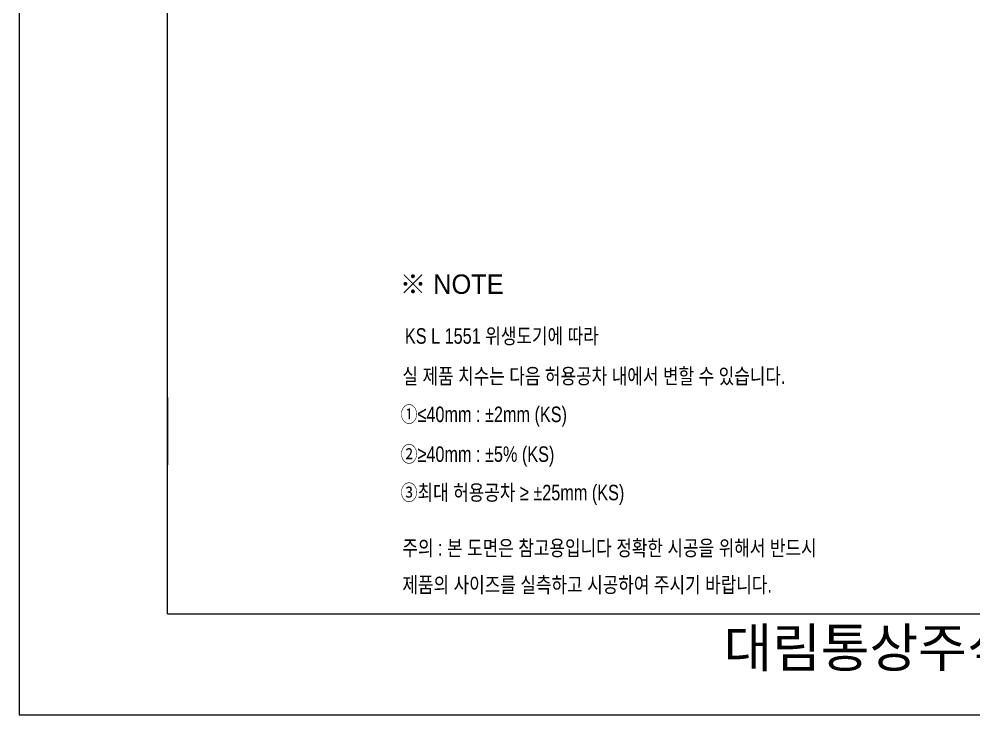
# Model space of a CAD drawing. Header units: millimetres. Extents: x 3662 to 6087, y -123 to 3307.
# Drawn here: x 3662 to 4893, y -123 to 774 of the extents above; entities that cross this region are included whole.
import ezdxf
from ezdxf.lldxf.tags import DXFTag

# ---------------------------------------------------------------- set-up
doc = ezdxf.new("R2010")
doc.units = ezdxf.units.MM
doc.header["$LTSCALE"] = 0.1
doc.layers.add('2', color=2, linetype='HIDDEN')
doc.layers.add('DIM', color=3, linetype='Continuous', lineweight=15)
doc.layers.add('YA', color=140, linetype='Continuous', lineweight=15)
doc.styles.add('MtXpl_', font='')
doc.styles.add('굴림', font='', dxfattribs={"height": 3.2})
doc.styles.add('스타일1', font='txt.shx', dxfattribs={"bigfont": 'ghs.shx'})
doc.styles.get('MtXpl_').set_extended_font_data('Gulim')
doc.styles.get('굴림').set_extended_font_data('Gulim')
tags = doc.linetypes.add('HIDDEN', pattern=[9.525, 6.35, -3.175]).pattern_tags.tags
tags[6:7] = [DXFTag(74, 4), DXFTag(75, 0), DXFTag(340, '0'), DXFTag(46, 1.0), DXFTag(50, 0.0), DXFTag(44, 0.0), DXFTag(45, 0.0)]
tags[4:5] = [DXFTag(74, 4), DXFTag(75, 0), DXFTag(340, '0'), DXFTag(46, 1.0), DXFTag(50, 0.0), DXFTag(44, 0.0), DXFTag(45, 0.0)]

msp = doc.modelspace()

# ---------------------------------------------------------------- linework, layer by layer
at = {"layer": 'YA', "color": 7}
for p, q in [((3853, 7.3), (3853, 2117.1)), ((3853, 285.8), (3853, 199.3)), ((3853, 7.3), (5929, 7.3))]:
    msp.add_line(p, q, dxfattribs=at)
at = {"layer": 'YA', "color": 0}
msp.add_lwpolyline([(3661.6, -123.2), (6087.1, -123.2), (6087.1, 3307.2), (3661.6, 3307.2)], close=True, dxfattribs=at)

# ---------------------------------------------------------------- texts
at = {"color": 3, "style": '굴림', "width": 0.8}
for s, p in [('KS L 1551 위생도기에 따라', (4159.2, 355.3)), ('실 제품 치수는 다음 허용공차 내에서 변할 수 있습니다.', (4155.9, 303.6)), ('①≤40mm : ±2mm (KS)', (4153.6, 254.3)), ('②≥40mm : ±5%%% (KS)', (4153.6, 203)), ('③최대 허용공차 ≥ ±25mm (KS)', (4153.6, 153.5))]:
    msp.add_text(s, height=20, dxfattribs=at).set_placement(p)
at = {"color": 1, "style": '굴림', "width": 0.8}
for s, p in [('주의 : 본 도면은 참고용입니다 정확한 시공을 위해서 반드시', (4155.9, 82)), ('제품의 사이즈를 실측하고 시공하여 주시기 바랍니다.', (4155.9, 34.6))]:
    msp.add_text(s, height=20, dxfattribs=at).set_placement(p)
at = {"layer": '2', "style": 'MtXpl_'}
msp.add_text('※ NOTE', height=25, dxfattribs=at).set_placement((4152.5, 419.6))
at = {"layer": 'DIM', "color": 0, "insert": (4442.9, -11.5), "char_height": 50, "width": 1090, "attachment_point": 1, "style": '스타일1'}
msp.add_mtext('{\\fGulim|b0|i0|c129|p50;       대림통상주식회사\\P}', dxfattribs=at)

doc.saveas('drawing.dxf')
